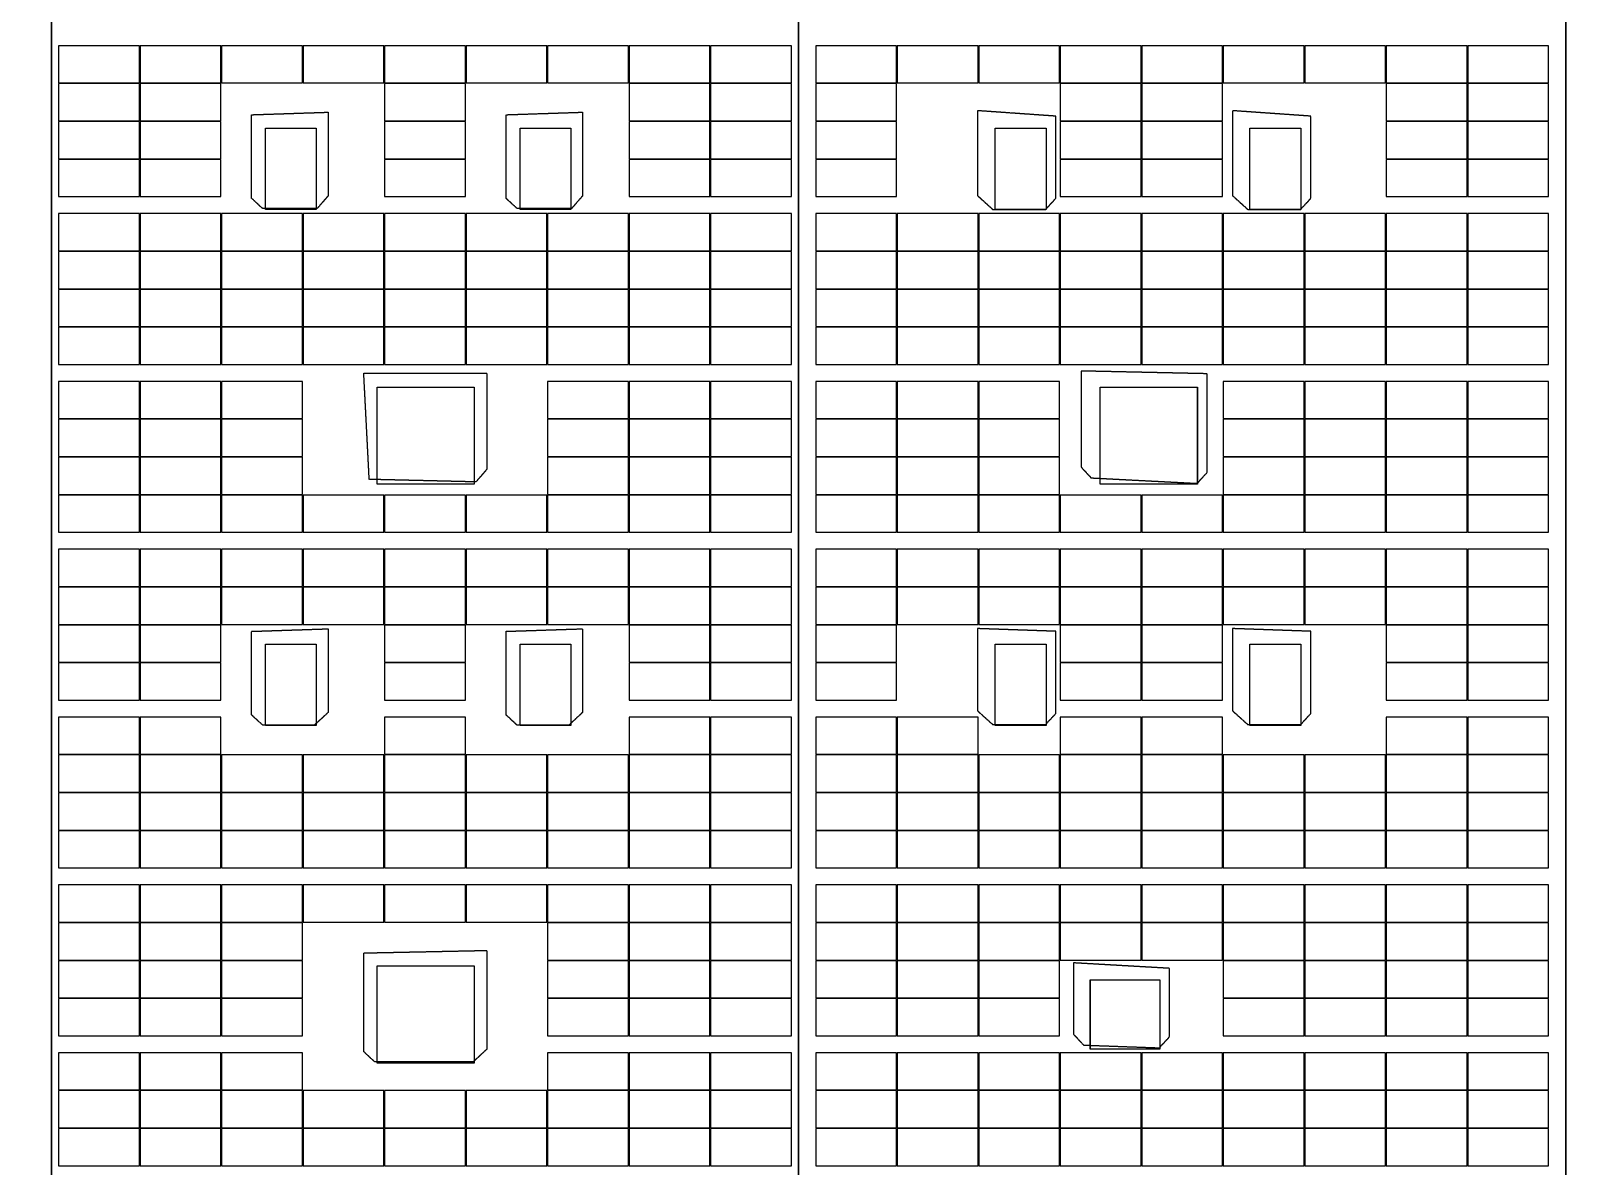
# Model space of a CAD drawing. Header units: millimetres. Extents: x -330863 to 383137, y -246038 to 314990.
# Drawn here: x -46005 to -436, y -60877 to -27439 of the extents above; entities that cross this region are included whole.
import ezdxf

# ---------------------------------------------------------------- set-up
doc = ezdxf.new("R2010")
doc.units = ezdxf.units.MM
doc.linetypes.add('DASHED', pattern=[1.524, 1.27, -0.254])
doc.linetypes.add('HIDDEN', pattern=[0.375, 0.25, -0.125])
doc.layers.add('X消防车道', color=6, linetype='HIDDEN', lineweight=18)
for name, color, linetype in [('屋脊线', 7, 'ByLayer'), ('组件', 7, 'ByLayer'), ('阴影', 8, 'DASHED'), ('障碍物', 7, 'ByLayer')]:
    doc.layers.add(name, color=color, linetype=linetype)

# ---------------------------------------------------------------- blocks, each defined once
blk = doc.blocks.new('*U6')
at = {"layer": '屋脊线', "color": 30}
for p, q in [((-45396, -129651, 10100), (-45400, 145849, 10100)), ((-23396, -129651, 8900), (-23400, 145849, 8900)), ((-796, -129651, 10100), (-800, 145849, 10100))]:
    blk.add_line(p, q, dxfattribs=at)
at = {"flags": 1}
for tag in ['unit_id', 'unit_name']:
    blk.add_attdef(tag, (0, 0), '', height=2.5, dxfattribs=at)
blk = doc.blocks.new('*U129')
at = {"layer": '障碍物', "color": 1}
blk.add_polyline3d([(-39100, -30301, 10), (-37600, -30301, 10), (-37600, -32701, 10), (-39100, -32701, 10)], close=True, dxfattribs=at)
at = {"flags": 1}
for tag in ['height', 'shape']:
    blk.add_attdef(tag, (0, 0), '', height=2.5, dxfattribs=at)
blk = doc.blocks.new('*U130')
at = {"layer": '障碍物', "color": 1}
blk.add_polyline3d([(-31600, -30301, 10), (-30100, -30301, 10), (-30100, -32701, 10), (-31600, -32701, 10)], close=True, dxfattribs=at)
at = {"flags": 1}
for tag in ['height', 'shape']:
    blk.add_attdef(tag, (0, 0), '', height=2.5, dxfattribs=at)
blk = doc.blocks.new('*U131')
at = {"layer": '障碍物', "color": 1}
blk.add_polyline3d([(-39100, -45501, 10), (-37600, -45501, 10), (-37600, -47901, 10), (-39100, -47901, 10)], close=True, dxfattribs=at)
at = {"flags": 1}
for tag in ['height', 'shape']:
    blk.add_attdef(tag, (0, 0), '', height=2.5, dxfattribs=at)
blk = doc.blocks.new('*U132')
at = {"layer": '障碍物', "color": 1}
blk.add_polyline3d([(-31600, -45501, 10), (-30100, -45501, 10), (-30100, -47901, 10), (-31600, -47901, 10)], close=True, dxfattribs=at)
at = {"flags": 1}
for tag in ['height', 'shape']:
    blk.add_attdef(tag, (0, 0), '', height=2.5, dxfattribs=at)
blk = doc.blocks.new('*U150')
at = {"layer": '障碍物', "color": 1}
blk.add_polyline3d([(-35810, -37931, 10), (-32950, -37931, 10), (-32950, -40792, 10), (-35810, -40792, 10)], close=True, dxfattribs=at)
at = {"flags": 1}
for tag in ['height', 'shape']:
    blk.add_attdef(tag, (0, 0), '', height=2.5, dxfattribs=at)
blk = doc.blocks.new('*U151')
at = {"layer": '障碍物', "color": 1}
blk.add_polyline3d([(-35810, -54981, 10), (-32950, -54981, 10), (-32950, -57842, 10), (-35810, -57842, 10)], close=True, dxfattribs=at)
at = {"flags": 1}
for tag in ['height', 'shape']:
    blk.add_attdef(tag, (0, 0), '', height=2.5, dxfattribs=at)
blk = doc.blocks.new('*U196')
at = {"layer": '障碍物', "color": 1}
blk.add_polyline3d([(-17600, -30301, 10), (-16100, -30301, 10), (-16100, -32701, 10), (-17600, -32701, 10)], close=True, dxfattribs=at)
at = {"flags": 1}
for tag in ['height', 'shape']:
    blk.add_attdef(tag, (0, 0), '', height=2.5, dxfattribs=at)
blk = doc.blocks.new('*U197')
at = {"layer": '障碍物', "color": 1}
blk.add_polyline3d([(-10100, -30301, 10), (-8600, -30301, 10), (-8600, -32701, 10), (-10100, -32701, 10)], close=True, dxfattribs=at)
at = {"flags": 1}
for tag in ['height', 'shape']:
    blk.add_attdef(tag, (0, 0), '', height=2.5, dxfattribs=at)
blk = doc.blocks.new('*U200')
at = {"layer": '障碍物', "color": 1}
blk.add_polyline3d([(-17600, -45501, 10), (-16100, -45501, 10), (-16100, -47901, 10), (-17600, -47901, 10)], close=True, dxfattribs=at)
at = {"flags": 1}
for tag in ['height', 'shape']:
    blk.add_attdef(tag, (0, 0), '', height=2.5, dxfattribs=at)
blk = doc.blocks.new('*U201')
at = {"layer": '障碍物', "color": 1}
blk.add_polyline3d([(-10100, -45501, 10), (-8600, -45501, 10), (-8600, -47901, 10), (-10100, -47901, 10)], close=True, dxfattribs=at)
at = {"flags": 1}
for tag in ['height', 'shape']:
    blk.add_attdef(tag, (0, 0), '', height=2.5, dxfattribs=at)
blk = doc.blocks.new('*U226')
at = {"layer": '障碍物', "color": 1}
blk.add_polyline3d([(-14510, -37931, 10), (-11650, -37931, 10), (-11650, -40792, 10), (-14510, -40792, 10)], close=True, dxfattribs=at)
at = {"flags": 1}
for tag in ['height', 'shape']:
    blk.add_attdef(tag, (0, 0), '', height=2.5, dxfattribs=at)
blk = doc.blocks.new('*U227')
at = {"layer": '障碍物', "color": 1}
blk.add_polyline3d([(-14801, -55390, 10), (-12758, -55390, 10), (-12758, -57433, 10), (-14801, -57433, 10)], close=True, dxfattribs=at)
at = {"flags": 1}
for tag in ['height', 'shape']:
    blk.add_attdef(tag, (0, 0), '', height=2.5, dxfattribs=at)
blk = doc.blocks.new('*U13')
at = {"layer": '组件', "color": 0}
blk.add_polyline3d([(0, 0, 0), (0, -109.6, 0), (238.1, -109.6, 12.6), (238.1, 0, 12.6)], close=True, dxfattribs=at)
at = {"flags": 1}
for tag in ['mounting-hole-spacing1', 'mounting-hole-spacing2', 'module-material', 'vmpo', 'voco', 'silicon-material', 'panel-length', 'panel-width', 'panel-height', 'userid', 'theme', 'note', 'name', 'pmax', 'company-name', 'id', 'impo', 'isco']:
    blk.add_attdef(tag, (0, 0), '', height=2.5, dxfattribs=at)
blk = doc.blocks.new('*U11')
at = {"layer": '组件', "color": 0}
blk.add_polyline3d([(0, 0, 0), (0, 109.6, 0), (-238, 109.6, 13), (-238, 0, 13)], close=True, dxfattribs=at)
at = {"flags": 1}
for tag in ['mounting-hole-spacing1', 'mounting-hole-spacing2', 'module-material', 'vmpo', 'voco', 'silicon-material', 'panel-length', 'panel-width', 'panel-height', 'userid', 'theme', 'note', 'name', 'pmax', 'company-name', 'id', 'impo', 'isco']:
    blk.add_attdef(tag, (0, 0), '', height=2.5, dxfattribs=at)

msp = doc.modelspace()

# ---------------------------------------------------------------- hatches: boundary and pattern name
at = {"layer": 'X消防车道'}
h = msp.add_hatch(dxfattribs=at)
h.set_pattern_fill('DOTS', color=8, scale=1000, angle=-31.487838)
h.set_pattern_definition([(328.51216202, (-1970228605.7, -2547630934.4), (1506.0502845, 939.1527315), [0, -1587.5])])
h.paths.add_polyline_path([(-93210.319, -143669.982, 0.388696348), (-80260.509, -155528.75), (-29868.25, -155528.75, 0.072993423), (-27282.119, -155149.186), (-24812.542, -154408.313, -0.072993423), (-22226.411, -154028.75), (83399.933, -154028.75, -0.414215405), (92400, -163028.739), (92400.012, -173021.711), (96400.012, -173176.258), (96400, -163028.734, 0.414220327), (83399.684, -150028.75), (-22813.487, -150028.75, 0.072993423), (-25399.617, -150408.313), (-27869.195, -151149.186, -0.072993423), (-30455.326, -151528.75), (-80260.509, -151528.75, -0.388697685), (-89225.766, -143318.792), (-114666.763, 145381.208, -0.440198268), (-105701.506, 155171.25), (85999.681, 155171.25, -0.414210993), (94999.681, 146171.329, -0.141448111), (96999.681, 153099.453, 0.257670399), (85999.52, 159171.25), (-105701.603, 159171.25, 0.440196051), (-118651.322, 145030.079)])

# ---------------------------------------------------------------- linework, layer by layer
at = {"layer": '屋脊线', "color": 2, "elevation": 10100}
for points in [[(-45399.713, 145848.75), (-45395.512, -129651.243)], [(-799.713, 145848.75), (-795.512, -129651.247)]]:
    msp.add_lwpolyline(points, dxfattribs=at)
at = {"layer": '屋脊线', "color": 30, "elevation": 8900}
msp.add_lwpolyline([(-23399.713, 145848.75), (-23395.512, -129651.245)], dxfattribs=at)
at = {"layer": '阴影', "linetype": 'DASHED'}
for points in [[(-37571.777, -32667.188, 9674.17), (-39183.406, -32667.239, 9762.077), (-39505.735, -32368.85, 9779.658), (-39505.774, -29907.083, 9779.658), (-37249.492, -29832.427, 9656.588), (-37249.453, -32294.194, 9656.588), (-37571.777, -32667.188, 9674.17)], [(-30077.698, -32666.99, 9265.402), (-31689.329, -32667.036, 9353.309), (-32011.658, -32368.645, 9370.891), (-32011.697, -29906.877, 9370.891), (-29755.415, -29832.219, 9247.82), (-29755.378, -32293.987, 9247.82), (-30077.698, -32666.99, 9265.402)], [(-15819.214, -32371.37, 9303.36), (-15819.252, -29949.792, 9303.36), (-18124.778, -29788.391, 9180.942), (-18124.739, -32290.684, 9180.942), (-17678.502, -32694.272, 9204.636), (-16116.696, -32694.248, 9287.564), (-15819.214, -32371.37, 9303.36)], [(-8307.67, -32371.265, 9702.203), (-8307.706, -29949.697, 9702.203), (-10613.234, -29788.293, 9579.786), (-10613.195, -32290.586, 9579.786), (-10166.957, -32694.175, 9603.48), (-8605.152, -32694.136, 9686.407), (-8307.67, -32371.265, 9702.203)], [(-32897.925, -40723.757, 9419.24), (-36040.608, -40649.243, 9590.658), (-36201.816, -37516.091, 9599.449), (-32575.649, -37515.996, 9401.658), (-32575.605, -40350.752, 9401.658), (-32897.925, -40723.757, 9419.24)], [(-11356.788, -40443.225, 9540.297), (-11356.832, -37537.334, 9540.297), (-15075.42, -37456.658, 9342.849), (-15075.377, -40281.829, 9342.849), (-14777.885, -40604.702, 9358.645), (-11654.269, -40766.106, 9524.501), (-11356.788, -40443.225, 9540.297)], [(-37652.124, -47885.371, 9678.565), (-39183.171, -47885.425, 9762.077), (-39505.5, -47587.036, 9779.658), (-39505.54, -45125.269, 9779.658), (-37249.263, -45050.61, 9656.588), (-37249.224, -47512.368, 9656.588), (-37652.124, -47885.371, 9678.565)], [(-30158.047, -47885.186, 9269.797), (-31689.094, -47885.22, 9353.309), (-32011.423, -47586.826, 9370.891), (-32011.462, -45125.059, 9370.891), (-29755.183, -45050.405, 9247.82), (-29755.146, -47512.173, 9247.82), (-30158.047, -47885.186, 9269.797)], [(-15818.983, -47546.558, 9303.36), (-15819.02, -45124.99, 9303.36), (-18124.545, -45044.297, 9180.942), (-18124.508, -47465.869, 9180.942), (-17678.271, -47869.463, 9204.636), (-16116.465, -47869.434, 9287.564), (-15818.983, -47546.558, 9303.36)], [(-8307.438, -47546.47, 9702.203), (-8307.474, -45124.893, 9702.203), (-10613, -45044.209, 9579.786), (-10612.964, -47465.776, 9579.786), (-10166.726, -47869.365, 9603.48), (-8604.92, -47869.346, 9686.407), (-8307.438, -47546.47, 9702.203)], [(-32978.25, -57806.904, 9423.635), (-35879.18, -57806.987, 9581.867), (-36201.514, -57508.604, 9599.449), (-36201.558, -54599.248, 9599.449), (-32575.391, -54524.551, 9401.658), (-32575.347, -57433.906, 9401.658), (-32978.25, -57806.904, 9423.635)], [(-12472.111, -57071.367, 9481.062), (-12472.141, -55053.389, 9481.062), (-15298.269, -54891.992, 9331.002), (-15298.237, -56990.688, 9331.002), (-15000.745, -57313.56, 9346.798), (-12769.592, -57394.243, 9465.267), (-12472.111, -57071.367, 9481.062)]]:
    msp.add_polyline3d(points, close=True, dxfattribs=at)
at = {"layer": '障碍物', "color": 4, "elevation": 10300}
for points in [[(-39099.973, -30301.25), (-37599.973, -30301.25), (-37599.973, -32701.25), (-39099.973, -32701.25)], [(-31599.973, -30301.25), (-30099.973, -30301.25), (-30099.973, -32701.25), (-31599.973, -32701.25)], [(-17599.972, -30301.255), (-16099.973, -30301.255), (-16099.973, -32701.255), (-17599.972, -32701.255)], [(-10099.972, -30301.255), (-8599.973, -30301.255), (-8599.973, -32701.255), (-10099.972, -32701.255)], [(-39099.992, -45501.25), (-37599.993, -45501.25), (-37599.993, -47901.25), (-39099.992, -47901.25)], [(-31599.992, -45501.25), (-30099.993, -45501.25), (-30099.993, -47901.25), (-31599.992, -47901.25)], [(-17599.992, -45501.255), (-16099.992, -45501.255), (-16099.992, -47901.255), (-17599.992, -47901.255)], [(-10099.992, -45501.255), (-8599.992, -45501.255), (-8599.992, -47901.255), (-10099.992, -47901.255)]]:
    msp.add_lwpolyline(points, close=True, dxfattribs=at)
at = {"layer": '障碍物', "elevation": 10300}
for points in [[(-35810.114, -37930.996), (-32949.606, -37930.996), (-32949.606, -40791.504), (-35810.114, -40791.504)], [(-14510.129, -37930.996), (-11649.621, -37930.996), (-11649.621, -40791.504), (-14510.129, -40791.504)], [(-35810.114, -54980.996), (-32949.606, -54980.996), (-32949.606, -57841.504), (-35810.114, -57841.504)], [(-14801.485, -55389.64), (-12758.265, -55389.64), (-12758.265, -57432.86), (-14801.485, -57432.86)]]:
    msp.add_lwpolyline(points, close=True, dxfattribs=at)

# ---------------------------------------------------------------- block references
at = {"layer": '屋脊线'}
msp.add_blockref('*U6', (0, 0), dxfattribs=at)
at = {"layer": '组件', "color": 5, "xscale": 10, "yscale": 10, "zscale": 10}
for name, p in [('*U11', (-42809.113, -28971.25, 10058.932)), ('*U11', (-40408.677, -28971.25, 9927.999)), ('*U11', (-38008.24, -28971.25, 9797.066)), ('*U11', (-35607.803, -28971.25, 9666.133)), ('*U11', (-33207.367, -28971.25, 9535.2)), ('*U11', (-30806.93, -28971.25, 9404.267)), ('*U11', (-28406.494, -28971.25, 9273.334)), ('*U11', (-26006.057, -28971.25, 9142.401)), ('*U11', (-23605.621, -28971.25, 9011.468)), ('*U13', (-22890.39, -27875.25, 9026.903)), ('*U13', (-20489.774, -27875.25, 9154.369)), ('*U13', (-18089.157, -27875.25, 9281.836)), ('*U13', (-15688.54, -27875.25, 9409.302)), ('*U13', (-13287.923, -27875.25, 9536.769)), ('*U13', (-10887.306, -27875.25, 9664.235)), ('*U13', (-8486.689, -27875.25, 9791.701)), ('*U13', (-6086.072, -27875.25, 9919.168)), ('*U13', (-3685.455, -27875.25, 10046.634)), ('*U11', (-42809.113, -30087.25, 10058.932)), ('*U11', (-40408.677, -30087.25, 9927.999)), ('*U11', (-33207.367, -30087.25, 9535.2)), ('*U11', (-26006.057, -30087.25, 9142.401)), ('*U11', (-23605.621, -30087.25, 9011.468)), ('*U13', (-22890.39, -28991.25, 9026.903)), ('*U13', (-15688.54, -28991.25, 9409.302)), ('*U13', (-13287.923, -28991.25, 9536.769)), ('*U13', (-6086.072, -28991.25, 9919.168)), ('*U13', (-3685.455, -28991.25, 10046.634)), ('*U11', (-42809.113, -31203.25, 10058.932)), ('*U11', (-40408.677, -31203.25, 9927.999)), ('*U11', (-33207.367, -31203.25, 9535.2)), ('*U11', (-26006.057, -31203.25, 9142.401)), ('*U11', (-23605.621, -31203.25, 9011.468)), ('*U13', (-22890.39, -30107.25, 9026.903)), ('*U13', (-15688.54, -30107.25, 9409.302)), ('*U13', (-13287.923, -30107.25, 9536.769)), ('*U13', (-6086.072, -30107.25, 9919.168)), ('*U13', (-3685.455, -30107.25, 10046.634)), ('*U11', (-42809.113, -32319.25, 10058.932)), ('*U11', (-40408.677, -32319.25, 9927.999)), ('*U11', (-33207.367, -32319.25, 9535.2)), ('*U11', (-26006.057, -32319.25, 9142.401)), ('*U11', (-23605.621, -32319.25, 9011.468)), ('*U13', (-22890.39, -31223.25, 9026.903)), ('*U13', (-15688.54, -31223.25, 9409.302)), ('*U13', (-13287.923, -31223.25, 9536.769)), ('*U13', (-6086.072, -31223.25, 9919.168)), ('*U13', (-3685.455, -31223.25, 10046.634)), ('*U11', (-42809.113, -33915.25, 10058.936)), ('*U11', (-40408.677, -33915.25, 9928.003)), ('*U11', (-38008.24, -33915.25, 9797.07)), ('*U11', (-35607.803, -33915.25, 9666.137)), ('*U11', (-33207.367, -33915.25, 9535.204)), ('*U11', (-30806.93, -33915.25, 9404.271)), ('*U11', (-28406.494, -33915.25, 9273.338)), ('*U11', (-26006.057, -33915.25, 9142.405)), ('*U11', (-23605.621, -33915.25, 9011.472)), ('*U13', (-22890.39, -32819.25, 9026.899)), ('*U13', (-20489.774, -32819.25, 9154.365)), ('*U13', (-18089.157, -32819.25, 9281.832)), ('*U13', (-15688.54, -32819.25, 9409.298)), ('*U13', (-13287.923, -32819.25, 9536.765)), ('*U13', (-10887.306, -32819.25, 9664.231)), ('*U13', (-8486.689, -32819.25, 9791.697)), ('*U13', (-6086.072, -32819.25, 9919.164)), ('*U13', (-3685.455, -32819.25, 10046.63)), ('*U11', (-42809.113, -35031.25, 10058.936)), ('*U11', (-40408.677, -35031.25, 9928.003)), ('*U11', (-38008.24, -35031.25, 9797.07)), ('*U11', (-35607.803, -35031.25, 9666.137)), ('*U11', (-33207.367, -35031.25, 9535.204)), ('*U11', (-30806.93, -35031.25, 9404.271)), ('*U11', (-28406.494, -35031.25, 9273.338)), ('*U11', (-26006.057, -35031.25, 9142.405)), ('*U11', (-23605.621, -35031.25, 9011.472)), ('*U13', (-22890.39, -33935.25, 9026.899)), ('*U13', (-20489.774, -33935.25, 9154.365)), ('*U13', (-18089.157, -33935.25, 9281.832)), ('*U13', (-15688.54, -33935.25, 9409.298)), ('*U13', (-13287.923, -33935.25, 9536.765)), ('*U13', (-10887.306, -33935.25, 9664.231)), ('*U13', (-8486.689, -33935.25, 9791.697)), ('*U13', (-6086.072, -33935.25, 9919.164)), ('*U13', (-3685.455, -33935.25, 10046.63)), ('*U11', (-42809.113, -36147.25, 10058.936)), ('*U11', (-40408.677, -36147.25, 9928.003)), ('*U11', (-38008.24, -36147.25, 9797.07)), ('*U11', (-35607.803, -36147.25, 9666.137)), ('*U11', (-33207.367, -36147.25, 9535.204)), ('*U11', (-30806.93, -36147.25, 9404.271)), ('*U11', (-28406.494, -36147.25, 9273.338)), ('*U11', (-26006.057, -36147.25, 9142.405)), ('*U11', (-23605.621, -36147.25, 9011.472)), ('*U13', (-22890.39, -35051.25, 9026.899)), ('*U13', (-20489.774, -35051.25, 9154.365)), ('*U13', (-18089.157, -35051.25, 9281.832)), ('*U13', (-15688.54, -35051.25, 9409.298)), ('*U13', (-13287.923, -35051.25, 9536.765)), ('*U13', (-10887.306, -35051.25, 9664.231)), ('*U13', (-8486.689, -35051.25, 9791.697)), ('*U13', (-6086.072, -35051.25, 9919.164)), ('*U13', (-3685.455, -35051.25, 10046.63)), ('*U11', (-42809.113, -37263.25, 10058.936)), ('*U11', (-40408.677, -37263.25, 9928.003)), ('*U11', (-38008.24, -37263.25, 9797.07)), ('*U11', (-35607.803, -37263.25, 9666.137)), ('*U11', (-33207.367, -37263.25, 9535.204)), ('*U11', (-30806.93, -37263.25, 9404.271)), ('*U11', (-28406.494, -37263.25, 9273.338)), ('*U11', (-26006.057, -37263.25, 9142.405)), ('*U11', (-23605.621, -37263.25, 9011.472)), ('*U13', (-22890.39, -36167.25, 9026.899)), ('*U13', (-20489.774, -36167.25, 9154.365)), ('*U13', (-18089.157, -36167.25, 9281.832)), ('*U13', (-15688.54, -36167.25, 9409.298)), ('*U13', (-13287.923, -36167.25, 9536.765)), ('*U13', (-10887.306, -36167.25, 9664.231)), ('*U13', (-8486.689, -36167.25, 9791.697)), ('*U13', (-6086.072, -36167.25, 9919.164)), ('*U13', (-3685.455, -36167.25, 10046.63)), ('*U11', (-42809.113, -38859.25, 10058.94)), ('*U11', (-40408.677, -38859.25, 9928.007)), ('*U11', (-38008.24, -38859.25, 9797.074)), ('*U11', (-28406.494, -38859.25, 9273.342)), ('*U11', (-26006.057, -38859.25, 9142.409)), ('*U11', (-23605.621, -38859.25, 9011.477)), ('*U13', (-22890.39, -37763.25, 9026.895)), ('*U13', (-20489.774, -37763.25, 9154.361)), ('*U13', (-18089.157, -37763.25, 9281.828)), ('*U13', (-10887.306, -37763.25, 9664.227)), ('*U13', (-8486.689, -37763.25, 9791.693)), ('*U13', (-6086.072, -37763.25, 9919.16)), ('*U13', (-3685.455, -37763.25, 10046.626)), ('*U11', (-42809.113, -39975.25, 10058.94)), ('*U11', (-40408.677, -39975.25, 9928.007)), ('*U11', (-38008.24, -39975.25, 9797.074)), ('*U11', (-28406.494, -39975.25, 9273.342)), ('*U11', (-26006.057, -39975.25, 9142.409)), ('*U11', (-23605.621, -39975.25, 9011.477)), ('*U13', (-22890.39, -38879.25, 9026.895)), ('*U13', (-20489.774, -38879.25, 9154.361)), ('*U13', (-18089.157, -38879.25, 9281.828)), ('*U13', (-10887.306, -38879.25, 9664.227)), ('*U13', (-8486.689, -38879.25, 9791.693)), ('*U13', (-6086.072, -38879.25, 9919.16)), ('*U13', (-3685.455, -38879.25, 10046.626)), ('*U11', (-42809.113, -41091.25, 10058.94)), ('*U11', (-40408.677, -41091.25, 9928.007)), ('*U11', (-38008.24, -41091.25, 9797.074)), ('*U11', (-28406.494, -41091.25, 9273.342)), ('*U11', (-26006.057, -41091.25, 9142.409)), ('*U11', (-23605.621, -41091.25, 9011.477)), ('*U13', (-22890.39, -39995.25, 9026.895)), ('*U13', (-20489.774, -39995.25, 9154.361)), ('*U13', (-18089.157, -39995.25, 9281.828)), ('*U13', (-10887.306, -39995.25, 9664.227)), ('*U13', (-8486.689, -39995.25, 9791.693)), ('*U13', (-6086.072, -39995.25, 9919.16)), ('*U13', (-3685.455, -39995.25, 10046.626)), ('*U11', (-42809.113, -42207.25, 10058.94)), ('*U11', (-40408.677, -42207.25, 9928.007)), ('*U11', (-38008.24, -42207.25, 9797.074)), ('*U11', (-35607.803, -42207.25, 9666.141)), ('*U11', (-33207.367, -42207.25, 9535.208)), ('*U11', (-30806.93, -42207.25, 9404.275)), ('*U11', (-28406.494, -42207.25, 9273.342)), ('*U11', (-26006.057, -42207.25, 9142.409)), ('*U11', (-23605.621, -42207.25, 9011.477)), ('*U13', (-22890.39, -41111.25, 9026.895)), ('*U13', (-20489.774, -41111.25, 9154.361)), ('*U13', (-18089.157, -41111.25, 9281.828)), ('*U13', (-15688.54, -41111.25, 9409.294)), ('*U13', (-13287.923, -41111.25, 9536.761)), ('*U13', (-10887.306, -41111.25, 9664.227)), ('*U13', (-8486.689, -41111.25, 9791.693)), ('*U13', (-6086.072, -41111.25, 9919.16)), ('*U13', (-3685.455, -41111.25, 10046.626)), ('*U11', (-42809.113, -43803.25, 10058.944)), ('*U11', (-40408.677, -43803.25, 9928.011)), ('*U11', (-38008.24, -43803.25, 9797.078)), ('*U11', (-35607.803, -43803.25, 9666.145)), ('*U11', (-33207.367, -43803.25, 9535.212)), ('*U11', (-30806.93, -43803.25, 9404.279)), ('*U11', (-28406.494, -43803.25, 9273.346)), ('*U11', (-26006.057, -43803.25, 9142.414)), ('*U11', (-23605.621, -43803.25, 9011.481)), ('*U13', (-22890.39, -42707.25, 9026.891)), ('*U13', (-20489.774, -42707.25, 9154.357)), ('*U13', (-18089.157, -42707.25, 9281.824)), ('*U13', (-15688.54, -42707.25, 9409.29)), ('*U13', (-13287.923, -42707.25, 9536.757)), ('*U13', (-10887.306, -42707.25, 9664.223)), ('*U13', (-8486.689, -42707.25, 9791.689)), ('*U13', (-6086.072, -42707.25, 9919.156)), ('*U13', (-3685.455, -42707.25, 10046.622)), ('*U11', (-42809.113, -44919.25, 10058.944)), ('*U11', (-40408.677, -44919.25, 9928.011)), ('*U11', (-38008.24, -44919.25, 9797.078)), ('*U11', (-35607.803, -44919.25, 9666.145)), ('*U11', (-33207.367, -44919.25, 9535.212)), ('*U11', (-30806.93, -44919.25, 9404.279)), ('*U11', (-28406.494, -44919.25, 9273.346)), ('*U11', (-26006.057, -44919.25, 9142.414)), ('*U11', (-23605.621, -44919.25, 9011.481)), ('*U13', (-22890.39, -43823.25, 9026.891)), ('*U13', (-20489.774, -43823.25, 9154.357)), ('*U13', (-18089.157, -43823.25, 9281.824)), ('*U13', (-15688.54, -43823.25, 9409.29)), ('*U13', (-13287.923, -43823.25, 9536.757)), ('*U13', (-10887.306, -43823.25, 9664.223)), ('*U13', (-8486.689, -43823.25, 9791.689)), ('*U13', (-6086.072, -43823.25, 9919.156)), ('*U13', (-3685.455, -43823.25, 10046.622)), ('*U11', (-42809.113, -46035.25, 10058.944)), ('*U11', (-40408.677, -46035.25, 9928.011)), ('*U11', (-33207.367, -46035.25, 9535.212)), ('*U11', (-26006.057, -46035.25, 9142.414)), ('*U11', (-23605.621, -46035.25, 9011.481)), ('*U13', (-22890.39, -44939.25, 9026.891)), ('*U13', (-15688.54, -44939.25, 9409.29)), ('*U13', (-13287.923, -44939.25, 9536.757)), ('*U13', (-6086.072, -44939.25, 9919.156)), ('*U13', (-3685.455, -44939.25, 10046.622)), ('*U11', (-42809.113, -47151.25, 10058.944)), ('*U11', (-40408.677, -47151.25, 9928.011)), ('*U11', (-33207.367, -47151.25, 9535.212)), ('*U11', (-26006.057, -47151.25, 9142.414)), ('*U11', (-23605.621, -47151.25, 9011.481)), ('*U13', (-22890.39, -46055.25, 9026.891)), ('*U13', (-15688.54, -46055.25, 9409.29)), ('*U13', (-13287.923, -46055.25, 9536.757)), ('*U13', (-6086.072, -46055.25, 9919.156)), ('*U13', (-3685.455, -46055.25, 10046.622)), ('*U11', (-42809.113, -48747.25, 10058.948)), ('*U11', (-40408.677, -48747.25, 9928.015)), ('*U11', (-33207.367, -48747.25, 9535.216)), ('*U11', (-26006.057, -48747.25, 9142.418)), ('*U11', (-23605.621, -48747.25, 9011.485)), ('*U13', (-22890.39, -47651.25, 9026.887)), ('*U13', (-20489.774, -47651.25, 9154.353)), ('*U13', (-15688.54, -47651.25, 9409.286)), ('*U13', (-13287.923, -47651.25, 9536.753)), ('*U13', (-6086.072, -47651.25, 9919.152)), ('*U13', (-3685.455, -47651.25, 10046.618)), ('*U11', (-42809.113, -49863.25, 10058.948)), ('*U11', (-40408.677, -49863.25, 9928.015)), ('*U11', (-38008.24, -49863.25, 9797.082)), ('*U11', (-35607.803, -49863.25, 9666.149)), ('*U11', (-33207.367, -49863.25, 9535.216)), ('*U11', (-30806.93, -49863.25, 9404.283)), ('*U11', (-28406.494, -49863.25, 9273.351)), ('*U11', (-26006.057, -49863.25, 9142.418)), ('*U11', (-23605.621, -49863.25, 9011.485)), ('*U13', (-22890.39, -48767.25, 9026.887)), ('*U13', (-20489.774, -48767.25, 9154.353)), ('*U13', (-18089.157, -48767.25, 9281.82)), ('*U13', (-15688.54, -48767.25, 9409.286)), ('*U13', (-13287.923, -48767.25, 9536.753)), ('*U13', (-10887.306, -48767.25, 9664.219)), ('*U13', (-8486.689, -48767.25, 9791.685)), ('*U13', (-6086.072, -48767.25, 9919.152)), ('*U13', (-3685.455, -48767.25, 10046.618)), ('*U11', (-42809.113, -50979.25, 10058.948)), ('*U11', (-40408.677, -50979.25, 9928.015)), ('*U11', (-38008.24, -50979.25, 9797.082)), ('*U11', (-35607.803, -50979.25, 9666.149)), ('*U11', (-33207.367, -50979.25, 9535.216)), ('*U11', (-30806.93, -50979.25, 9404.283)), ('*U11', (-28406.494, -50979.25, 9273.351)), ('*U11', (-26006.057, -50979.25, 9142.418)), ('*U11', (-23605.621, -50979.25, 9011.485)), ('*U13', (-22890.39, -49883.25, 9026.887)), ('*U13', (-20489.774, -49883.25, 9154.353)), ('*U13', (-18089.157, -49883.25, 9281.82)), ('*U13', (-15688.54, -49883.25, 9409.286)), ('*U13', (-13287.923, -49883.25, 9536.753)), ('*U13', (-10887.306, -49883.25, 9664.219)), ('*U13', (-8486.689, -49883.25, 9791.685)), ('*U13', (-6086.072, -49883.25, 9919.152)), ('*U13', (-3685.455, -49883.25, 10046.618)), ('*U11', (-42809.113, -52095.25, 10058.948)), ('*U11', (-40408.677, -52095.25, 9928.015)), ('*U11', (-38008.24, -52095.25, 9797.082)), ('*U11', (-35607.803, -52095.25, 9666.149)), ('*U11', (-33207.367, -52095.25, 9535.216)), ('*U11', (-30806.93, -52095.25, 9404.283)), ('*U11', (-28406.494, -52095.25, 9273.351)), ('*U11', (-26006.057, -52095.25, 9142.418)), ('*U11', (-23605.621, -52095.25, 9011.485)), ('*U13', (-22890.39, -50999.25, 9026.887)), ('*U13', (-20489.774, -50999.25, 9154.353)), ('*U13', (-18089.157, -50999.25, 9281.82)), ('*U13', (-15688.54, -50999.25, 9409.286)), ('*U13', (-13287.923, -50999.25, 9536.753)), ('*U13', (-10887.306, -50999.25, 9664.219)), ('*U13', (-8486.689, -50999.25, 9791.685)), ('*U13', (-6086.072, -50999.25, 9919.152)), ('*U13', (-3685.455, -50999.25, 10046.618)), ('*U11', (-42809.113, -53691.25, 10058.952)), ('*U11', (-40408.677, -53691.25, 9928.019)), ('*U11', (-38008.24, -53691.25, 9797.086)), ('*U11', (-35607.803, -53691.25, 9666.153)), ('*U11', (-33207.367, -53691.25, 9535.22)), ('*U11', (-30806.93, -53691.25, 9404.288)), ('*U11', (-28406.494, -53691.25, 9273.355)), ('*U11', (-26006.057, -53691.25, 9142.422)), ('*U11', (-23605.621, -53691.25, 9011.489)), ('*U13', (-22890.39, -52595.25, 9026.883)), ('*U13', (-20489.774, -52595.25, 9154.349)), ('*U13', (-18089.157, -52595.25, 9281.816)), ('*U13', (-15688.54, -52595.25, 9409.282)), ('*U13', (-13287.923, -52595.25, 9536.749)), ('*U13', (-10887.306, -52595.25, 9664.215)), ('*U13', (-8486.689, -52595.25, 9791.681)), ('*U13', (-6086.072, -52595.25, 9919.148)), ('*U13', (-3685.455, -52595.25, 10046.614)), ('*U11', (-42809.113, -54807.25, 10058.952)), ('*U11', (-40408.677, -54807.25, 9928.019)), ('*U11', (-38008.24, -54807.25, 9797.086)), ('*U11', (-28406.494, -54807.25, 9273.355)), ('*U11', (-26006.057, -54807.25, 9142.422)), ('*U11', (-23605.621, -54807.25, 9011.489)), ('*U13', (-22890.39, -53711.25, 9026.883)), ('*U13', (-20489.774, -53711.25, 9154.349)), ('*U13', (-18089.157, -53711.25, 9281.816)), ('*U13', (-15688.54, -53711.25, 9409.282)), ('*U13', (-13287.923, -53711.25, 9536.749)), ('*U13', (-10887.306, -53711.25, 9664.215)), ('*U13', (-8486.689, -53711.25, 9791.681)), ('*U13', (-6086.072, -53711.25, 9919.148)), ('*U13', (-3685.455, -53711.25, 10046.614)), ('*U11', (-42809.113, -55923.25, 10058.952)), ('*U11', (-40408.677, -55923.25, 9928.019)), ('*U11', (-38008.24, -55923.25, 9797.086)), ('*U11', (-28406.494, -55923.25, 9273.355)), ('*U11', (-26006.057, -55923.25, 9142.422)), ('*U11', (-23605.621, -55923.25, 9011.489)), ('*U13', (-22890.39, -54827.25, 9026.883)), ('*U13', (-20489.774, -54827.25, 9154.349)), ('*U13', (-18089.157, -54827.25, 9281.816)), ('*U13', (-10887.306, -54827.25, 9664.215)), ('*U13', (-8486.689, -54827.25, 9791.681)), ('*U13', (-6086.072, -54827.25, 9919.148)), ('*U13', (-3685.455, -54827.25, 10046.614)), ('*U11', (-42809.113, -57039.25, 10058.952)), ('*U11', (-40408.677, -57039.25, 9928.019)), ('*U11', (-38008.24, -57039.25, 9797.086)), ('*U11', (-28406.494, -57039.25, 9273.355)), ('*U11', (-26006.057, -57039.25, 9142.422)), ('*U11', (-23605.621, -57039.25, 9011.489)), ('*U13', (-22890.39, -55943.25, 9026.883)), ('*U13', (-20489.774, -55943.25, 9154.349)), ('*U13', (-18089.157, -55943.25, 9281.816)), ('*U13', (-10887.306, -55943.25, 9664.215)), ('*U13', (-8486.689, -55943.25, 9791.681)), ('*U13', (-6086.072, -55943.25, 9919.148)), ('*U13', (-3685.455, -55943.25, 10046.614)), ('*U11', (-42809.113, -58635.25, 10058.956)), ('*U11', (-40408.677, -58635.25, 9928.023)), ('*U11', (-38008.24, -58635.25, 9797.09)), ('*U11', (-28406.494, -58635.25, 9273.359)), ('*U11', (-26006.057, -58635.25, 9142.426)), ('*U11', (-23605.621, -58635.25, 9011.493)), ('*U13', (-22890.39, -57539.25, 9026.879)), ('*U13', (-20489.774, -57539.25, 9154.345)), ('*U13', (-18089.157, -57539.25, 9281.812)), ('*U13', (-15688.54, -57539.25, 9409.278)), ('*U13', (-13287.923, -57539.25, 9536.745)), ('*U13', (-10887.306, -57539.25, 9664.211)), ('*U13', (-8486.689, -57539.25, 9791.677)), ('*U13', (-6086.072, -57539.25, 9919.144)), ('*U13', (-3685.455, -57539.25, 10046.61)), ('*U11', (-42809.113, -59751.25, 10058.956)), ('*U11', (-40408.677, -59751.25, 9928.023)), ('*U11', (-38008.24, -59751.25, 9797.09)), ('*U11', (-35607.803, -59751.25, 9666.157)), ('*U11', (-33207.367, -59751.25, 9535.225)), ('*U11', (-30806.93, -59751.25, 9404.292)), ('*U11', (-28406.494, -59751.25, 9273.359)), ('*U11', (-26006.057, -59751.25, 9142.426)), ('*U11', (-23605.621, -59751.25, 9011.493)), ('*U13', (-22890.39, -58655.25, 9026.879)), ('*U13', (-20489.774, -58655.25, 9154.345)), ('*U13', (-18089.157, -58655.25, 9281.812)), ('*U13', (-15688.54, -58655.25, 9409.278)), ('*U13', (-13287.923, -58655.25, 9536.745)), ('*U13', (-10887.306, -58655.25, 9664.211)), ('*U13', (-8486.689, -58655.25, 9791.677)), ('*U13', (-6086.072, -58655.25, 9919.144)), ('*U13', (-3685.455, -58655.25, 10046.61)), ('*U11', (-42809.113, -60867.25, 10058.956)), ('*U11', (-40408.677, -60867.25, 9928.023)), ('*U11', (-38008.24, -60867.25, 9797.09)), ('*U11', (-35607.803, -60867.25, 9666.157)), ('*U11', (-33207.367, -60867.25, 9535.225)), ('*U11', (-30806.93, -60867.25, 9404.292)), ('*U11', (-28406.494, -60867.25, 9273.359)), ('*U11', (-26006.057, -60867.25, 9142.426)), ('*U11', (-23605.621, -60867.25, 9011.493)), ('*U13', (-22890.39, -59771.25, 9026.879)), ('*U13', (-20489.774, -59771.25, 9154.345)), ('*U13', (-18089.157, -59771.25, 9281.812)), ('*U13', (-15688.54, -59771.25, 9409.278)), ('*U13', (-13287.923, -59771.25, 9536.745)), ('*U13', (-10887.306, -59771.25, 9664.211)), ('*U13', (-8486.689, -59771.25, 9791.677)), ('*U13', (-6086.072, -59771.25, 9919.144)), ('*U13', (-3685.455, -59771.25, 10046.61))]:
    msp.add_blockref(name, p, dxfattribs=at)
at = {"layer": '障碍物'}
for name in ['*U129', '*U130', '*U196', '*U197', '*U150', '*U226', '*U131', '*U132', '*U200', '*U201', '*U151', '*U227']:
    msp.add_blockref(name, (0, 0), dxfattribs=at)

doc.saveas('drawing.dxf')
